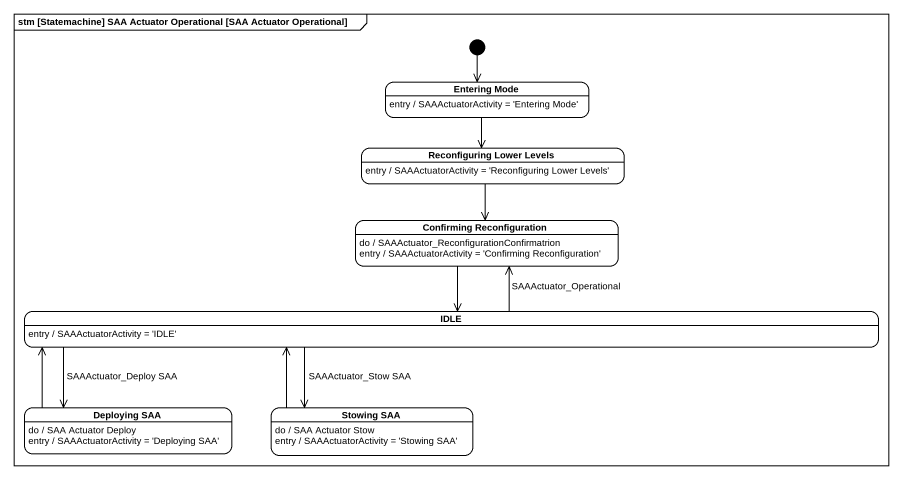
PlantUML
@startuml
mainframe stm [Statemachine] SAA Actuator Operational [SAA Actuator Operational]
hide empty description
state "Entering Mode" as Entering_Mode
Entering_Mode : entry / SAAActuatorActivity = 'Entering Mode'
state "Reconfiguring Lower Levels" as Reconfiguring_Lower_Levels
Reconfiguring_Lower_Levels : entry / SAAActuatorActivity = 'Reconfiguring Lower Levels'
state "Confirming Reconfiguration" as Confirming_Reconfiguration
Confirming_Reconfiguration : do / SAAActuator_ReconfigurationConfirmatrion
Confirming_Reconfiguration : entry / SAAActuatorActivity = 'Confirming Reconfiguration'
state IDLE
IDLE : entry / SAAActuatorActivity = 'IDLE'
state "Deploying SAA" as Deploying_SAA
Deploying_SAA : do / SAA Actuator Deploy
Deploying_SAA : entry / SAAActuatorActivity = 'Deploying SAA'
state "Stowing SAA" as Stowing_SAA
Stowing_SAA : do / SAA Actuator Stow
Stowing_SAA : entry / SAAActuatorActivity = 'Stowing SAA'
[*] --> Entering_Mode
Entering_Mode --> Reconfiguring_Lower_Levels
Reconfiguring_Lower_Levels --> Confirming_Reconfiguration
Confirming_Reconfiguration --> IDLE
IDLE -up-> Confirming_Reconfiguration : SAAActuator_Operational
IDLE -left-> Deploying_SAA : SAAActuator_Deploy SAA
IDLE --> Stowing_SAA : SAAActuator_Stow SAA
Deploying_SAA -right-> IDLE
Stowing_SAA -up-> IDLE
@enduml
